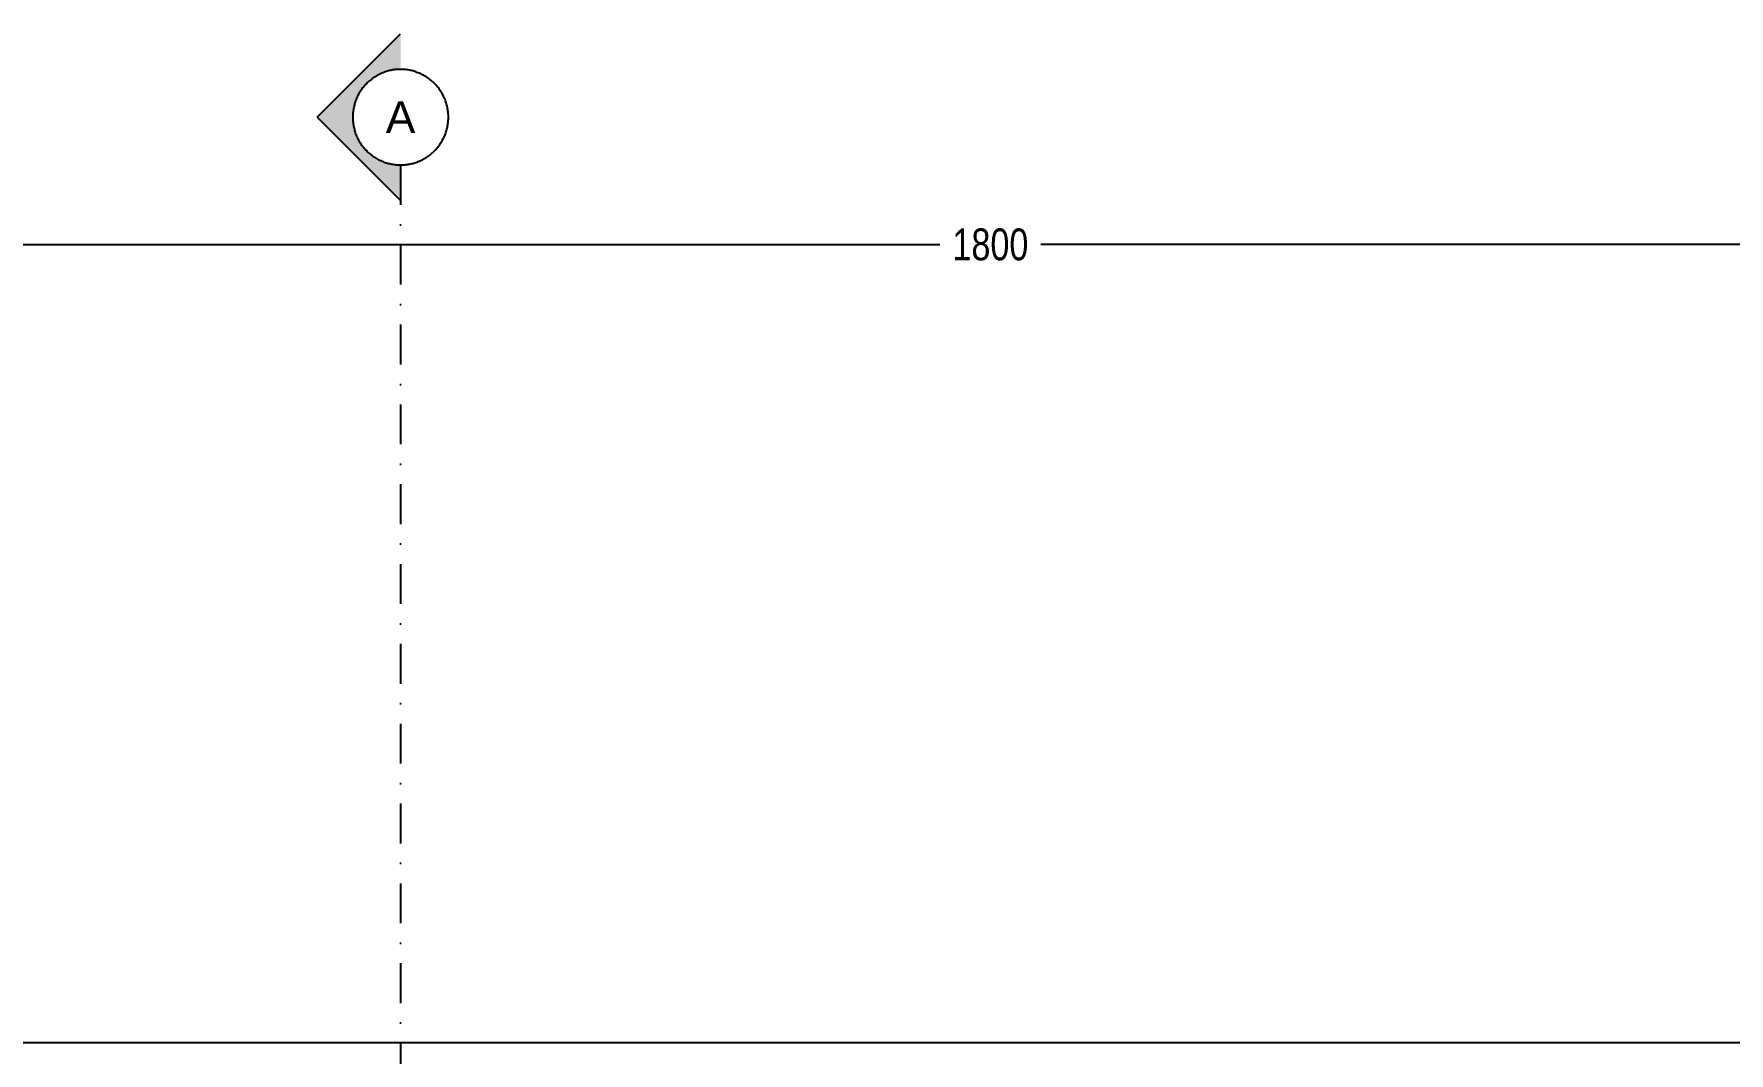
# Model space of a CAD drawing. Header units: centimetres. Extents: x 77182 to 116086, y 20619 to 33555.
# Drawn here: x 97965 to 99028, y 22841 to 23481 of the extents above; entities that cross this region are included whole.
import ezdxf

# ---------------------------------------------------------------- set-up
doc = ezdxf.new("R2010")
doc.units = ezdxf.units.CM
doc.header["$LTSCALE"] = 100
doc.linetypes.add('DASHDOT2', pattern=[0.5, 0.25, -0.125, 0, -0.125])
for name, color, linetype in [('A-ANNO-DIMS', 187, 'Continuous'), ('A-ANNO-GRID', 155, 'DASHDOT2'), ('A-ELEV-04', 250, 'Continuous')]:
    doc.layers.add(name, color=color, linetype=linetype)
doc.styles.add('Arial Normal', font='arial.ttf')
doc.styles.add('Fields_100', font='act_simplex.shx', dxfattribs={"width": 0.8, "height": 20})
doc.dimstyles.new('FIELDS_100', dxfattribs={"dimscale": 0, "dimtxt": 20, "dimasz": 5, "dimexe": 5, "dimexo": 5, "dimgap": 5, "dimtad": 0, "dimdec": 0, "dimzin": 0, "dimdsep": 46, "dimtxsty": 'Fields_100', "dimblk": 'DOT', "dimcen": 0.09, "dimclrt": 50, "dimadec": 0, "dimazin": 0, "dimtfac": 1, "dimtdec": 0, "dimtix": 1, "dimtofl": 0, "dimtmove": 1, "dimatfit": 3, "dimfxl": 5, "dimfxlon": 1, "dimtolj": 1, "dimtzin": 0, "dimarcsym": 0})

# ---------------------------------------------------------------- blocks, each defined once
blk = doc.blocks.new('_Dot')
at = {"color": 0, "linetype": 'ByBlock', "lineweight": -2}
blk.add_line((-0.5, 0), (-1, 0), dxfattribs=at)
at = {"color": 0, "linetype": 'ByBlock', "const_width": 0.5}
blk.add_lwpolyline([(-0.25, 0, 1), (0.25, 0, 1)], format="xyb", close=True, dxfattribs=at)
blk = doc.blocks.new('*D14')
at = {"layer": 'A-ANNO-DIMS', "color": 0, "lineweight": -2, "transparency": 16777216}
for p, q in [((97664.7, 23343.5), (97664.7, 23353.5)), ((99464.7, 23343.5), (99464.7, 23353.5)), ((97669.7, 23348.5), (98533, 23348.5)), ((99459.7, 23348.5), (98596.4, 23348.5))]:
    blk.add_line(p, q, dxfattribs=at)
at = {"layer": 'DEFPOINTS', "color": 0, "transparency": 16777216}
for p in [(99464.7, 23348.5), (97664.7, 22503.5), (99464.7, 22503.5)]:
    blk.add_point(p, dxfattribs=at)
at = {"layer": 'A-ANNO-DIMS', "color": 0, "lineweight": -2, "transparency": 16777216, "xscale": 5, "yscale": 5, "zscale": 5, "rotation": 180}
blk.add_blockref('_Dot', (97664.7, 23348.5), dxfattribs=at)
at = {"layer": 'A-ANNO-DIMS', "color": 0, "lineweight": -2, "transparency": 16777216, "xscale": 5, "yscale": 5, "zscale": 5}
blk.add_blockref('_Dot', (99464.7, 23348.5), dxfattribs=at)
at = {"layer": 'A-ANNO-DIMS', "color": 50, "transparency": 16777216, "insert": (98564.7, 23348.5), "char_height": 20, "attachment_point": 5, "style": 'Fields_100'}
blk.add_mtext('\\A1;1800', dxfattribs=at)

msp = doc.modelspace()

# ---------------------------------------------------------------- hatches: boundary and pattern name
at = {"layer": 'A-ANNO-GRID', "linetype": 'Continuous', "ltscale": 10}
msp.add_hatch(color=256, dxfattribs=at).paths.add_polyline_path([(98142.4, 23428.5), (98194.7, 23480.7), (98194.7, 23458.5), (98193.7, 23458.5), (98192.6, 23458.4), (98191.6, 23458.3), (98190.6, 23458.2), (98189.5, 23458), (98188.5, 23457.8), (98187.5, 23457.6), (98186.5, 23457.3), (98185.5, 23457), (98184.5, 23456.7), (98183.6, 23456.3), (98182.6, 23455.9), (98181.7, 23455.5), (98180.8, 23455), (98179.8, 23454.5), (98179, 23454), (98178.1, 23453.5), (98177.2, 23452.9), (98176.4, 23452.3), (98175.6, 23451.6), (98174.8, 23450.9), (98174, 23450.2), (98173.3, 23449.5), (98172.6, 23448.8), (98171.9, 23448), (98171.2, 23447.2), (98170.6, 23446.4), (98170, 23445.5), (98169.4, 23444.7), (98168.9, 23443.8), (98168.4, 23442.9), (98167.9, 23442), (98167.4, 23441), (98167, 23440.1), (98166.6, 23439.1), (98166.3, 23438.1), (98166, 23437.2), (98165.7, 23436.2), (98165.4, 23435.2), (98165.2, 23434.1), (98165.1, 23433.1), (98164.9, 23432.1), (98164.8, 23431.1), (98164.7, 23430), (98164.7, 23429), (98164.7, 23428), (98164.7, 23426.9), (98164.8, 23425.9), (98164.9, 23424.9), (98165.1, 23423.8), (98165.2, 23422.8), (98165.4, 23421.8), (98165.7, 23420.8), (98166, 23419.8), (98166.3, 23418.8), (98166.6, 23417.8), (98167, 23416.9), (98167.4, 23415.9), (98167.9, 23415), (98168.4, 23414.1), (98168.9, 23413.2), (98169.4, 23412.3), (98170, 23411.4), (98170.6, 23410.6), (98171.2, 23409.8), (98171.9, 23409), (98172.6, 23408.2), (98173.3, 23407.4), (98174, 23406.7), (98174.8, 23406), (98175.6, 23405.3), (98176.4, 23404.7), (98177.2, 23404.1), (98178.1, 23403.5), (98179, 23402.9), (98179.8, 23402.4), (98180.8, 23401.9), (98181.7, 23401.4), (98182.6, 23401), (98183.6, 23400.6), (98184.5, 23400.2), (98185.5, 23399.9), (98186.5, 23399.6), (98187.5, 23399.3), (98188.5, 23399.1), (98189.5, 23398.9), (98190.6, 23398.8), (98191.6, 23398.6), (98192.6, 23398.5), (98193.7, 23398.5), (98194.7, 23398.5), (98194.7, 23376.2)], flags=0)

# ---------------------------------------------------------------- linework, layer by layer
for points in [[(98142.4, 23428.5), (98194.7, 23480.7)], [(98142.4, 23428.5), (98194.7, 23376.2)]]:
    msp.add_lwpolyline(points, dxfattribs=at)
msp.add_lwpolyline([(98224.7, 23428.5), (98224.7, 23429.1), (98224.7, 23429.8), (98224.6, 23430.5), (98224.6, 23431.2), (98224.5, 23431.9), (98224.4, 23432.5), (98224.3, 23433.2), (98224.2, 23433.9), (98224.1, 23434.6), (98223.9, 23435.3), (98223.7, 23436), (98223.5, 23436.7), (98223.3, 23437.4), (98223.1, 23438.1), (98222.9, 23438.8), (98222.6, 23439.5), (98222.3, 23440.2), (98222, 23440.9), (98221.7, 23441.6), (98221.3, 23442.3), (98221, 23442.9), (98220.6, 23443.6), (98220.2, 23444.2), (98219.8, 23444.9), (98219.4, 23445.5), (98218.9, 23446.2), (98218.5, 23446.8), (98218, 23447.4), (98217.5, 23448), (98217, 23448.6), (98216.5, 23449.1), (98215.9, 23449.7), (98215.4, 23450.2), (98214.8, 23450.8), (98214.2, 23451.3), (98213.6, 23451.8), (98213, 23452.2), (98212.4, 23452.7), (98211.8, 23453.2), (98211.1, 23453.6), (98210.5, 23454), (98209.8, 23454.4), (98209.1, 23454.8), (98208.5, 23455.1), (98207.8, 23455.5), (98207.1, 23455.8), (98206.4, 23456.1), (98205.7, 23456.4), (98205, 23456.6), (98204.3, 23456.9), (98203.7, 23457.1), (98203, 23457.3), (98202.3, 23457.5), (98201.6, 23457.7), (98200.9, 23457.8), (98200.2, 23458), (98199.5, 23458.1), (98198.8, 23458.2), (98198.1, 23458.3), (98197.4, 23458.4), (98196.7, 23458.4), (98196, 23458.4), (98195.4, 23458.5), (98194.7, 23458.5), (98194, 23458.5), (98193.4, 23458.4), (98192.7, 23458.4), (98192, 23458.4), (98191.3, 23458.3), (98190.6, 23458.2), (98189.9, 23458.1), (98189.2, 23458), (98188.5, 23457.8), (98187.8, 23457.7), (98187.1, 23457.5), (98186.4, 23457.3), (98185.7, 23457.1), (98185, 23456.9), (98184.3, 23456.6), (98183.7, 23456.4), (98183, 23456.1), (98182.3, 23455.8), (98181.6, 23455.5), (98180.9, 23455.1), (98180.2, 23454.8), (98179.6, 23454.4), (98178.9, 23454), (98178.3, 23453.6), (98177.6, 23453.2), (98177, 23452.7), (98176.4, 23452.2), (98175.8, 23451.8), (98175.2, 23451.3), (98174.6, 23450.8), (98174, 23450.2), (98173.5, 23449.7), (98172.9, 23449.1), (98172.4, 23448.6), (98171.9, 23448), (98171.4, 23447.4), (98170.9, 23446.8), (98170.5, 23446.2), (98170, 23445.5), (98169.6, 23444.9), (98169.2, 23444.2), (98168.8, 23443.6), (98168.4, 23442.9), (98168, 23442.3), (98167.7, 23441.6), (98167.4, 23440.9), (98167.1, 23440.2), (98166.8, 23439.5), (98166.5, 23438.8), (98166.3, 23438.1), (98166.1, 23437.4), (98165.9, 23436.7), (98165.7, 23436), (98165.5, 23435.3), (98165.3, 23434.6), (98165.2, 23433.9), (98165.1, 23433.2), (98165, 23432.5), (98164.9, 23431.9), (98164.8, 23431.2), (98164.8, 23430.5), (98164.7, 23429.8), (98164.7, 23429.1), (98164.7, 23428.5), (98164.7, 23427.8), (98164.7, 23427.1), (98164.8, 23426.5), (98164.8, 23425.8), (98164.9, 23425.1), (98165, 23424.4), (98165.1, 23423.7), (98165.2, 23423), (98165.3, 23422.3), (98165.5, 23421.6), (98165.7, 23420.9), (98165.9, 23420.2), (98166.1, 23419.5), (98166.3, 23418.8), (98166.5, 23418.1), (98166.8, 23417.4), (98167.1, 23416.7), (98167.4, 23416.1), (98167.7, 23415.4), (98168, 23414.7), (98168.4, 23414), (98168.8, 23413.4), (98169.2, 23412.7), (98169.6, 23412.1), (98170, 23411.4), (98170.5, 23410.8), (98170.9, 23410.2), (98171.4, 23409.6), (98171.9, 23409), (98172.4, 23408.4), (98172.9, 23407.8), (98173.5, 23407.3), (98174, 23406.7), (98174.6, 23406.2), (98175.2, 23405.7), (98175.8, 23405.2), (98176.4, 23404.7), (98177, 23404.2), (98177.6, 23403.8), (98178.3, 23403.4), (98178.9, 23403), (98179.6, 23402.6), (98180.2, 23402.2), (98180.9, 23401.8), (98181.6, 23401.5), (98182.3, 23401.2), (98183, 23400.9), (98183.7, 23400.6), (98184.3, 23400.3), (98185, 23400.1), (98185.7, 23399.8), (98186.4, 23399.6), (98187.1, 23399.4), (98187.8, 23399.3), (98188.5, 23399.1), (98189.2, 23399), (98189.9, 23398.9), (98190.6, 23398.8), (98191.3, 23398.7), (98192, 23398.6), (98192.7, 23398.5), (98193.4, 23398.5), (98194, 23398.5), (98194.7, 23398.5), (98195.4, 23398.5), (98196, 23398.5), (98196.7, 23398.5), (98197.4, 23398.6), (98198.1, 23398.7), (98198.8, 23398.8), (98199.5, 23398.9), (98200.2, 23399), (98200.9, 23399.1), (98201.6, 23399.3), (98202.3, 23399.4), (98203, 23399.6), (98203.7, 23399.8), (98204.3, 23400.1), (98205, 23400.3), (98205.7, 23400.6), (98206.4, 23400.9), (98207.1, 23401.2), (98207.8, 23401.5), (98208.5, 23401.8), (98209.1, 23402.2), (98209.8, 23402.6), (98210.5, 23403), (98211.1, 23403.4), (98211.8, 23403.8), (98212.4, 23404.2), (98213, 23404.7), (98213.6, 23405.2), (98214.2, 23405.7), (98214.8, 23406.2), (98215.4, 23406.7), (98215.9, 23407.3), (98216.5, 23407.8), (98217, 23408.4), (98217.5, 23409), (98218, 23409.6), (98218.5, 23410.2), (98218.9, 23410.8), (98219.4, 23411.4), (98219.8, 23412.1), (98220.2, 23412.7), (98220.6, 23413.4), (98221, 23414), (98221.3, 23414.7), (98221.7, 23415.4), (98222, 23416.1), (98222.3, 23416.7), (98222.6, 23417.4), (98222.9, 23418.1), (98223.1, 23418.8), (98223.3, 23419.5), (98223.5, 23420.2), (98223.7, 23420.9), (98223.9, 23421.6), (98224.1, 23422.3), (98224.2, 23423), (98224.3, 23423.7), (98224.4, 23424.4), (98224.5, 23425.1), (98224.6, 23425.8), (98224.6, 23426.5), (98224.7, 23427.1), (98224.7, 23427.8)], close=True, dxfattribs=at)
at = {"layer": 'A-ANNO-GRID'}
msp.add_lwpolyline([(98194.7, 23398.5), (98194.7, 21528.5)], dxfattribs=at)
at = {"layer": 'A-ELEV-04'}
msp.add_line((112125.2, 22847.6), (92209.4, 22847.6), dxfattribs=at)

# ---------------------------------------------------------------- texts
at = {"layer": 'A-ANNO-GRID', "color": 2, "true_color": 0xffff00, "insert": (98194.7, 23428.5), "char_height": 20, "width": 77.609, "attachment_point": 5, "style": 'Arial Normal'}
msp.add_mtext('A', dxfattribs=at)

# ---------------------------------------------------------------- dimensions: what is measured, and where the dimension line sits
at = {"layer": 'A-ANNO-DIMS'}
dim = msp.add_linear_dim(base=(99464.7, 23348.5), p1=(97664.7, 22503.5), p2=(99464.7, 22503.5), dimstyle='FIELDS_100', override={"dimscale": 1}, dxfattribs=at)
dim.commit()
dim.dimension.update_dxf_attribs({"geometry": '*D14', "text_midpoint": (98564.7, 23348.5)})

doc.saveas('drawing.dxf')
